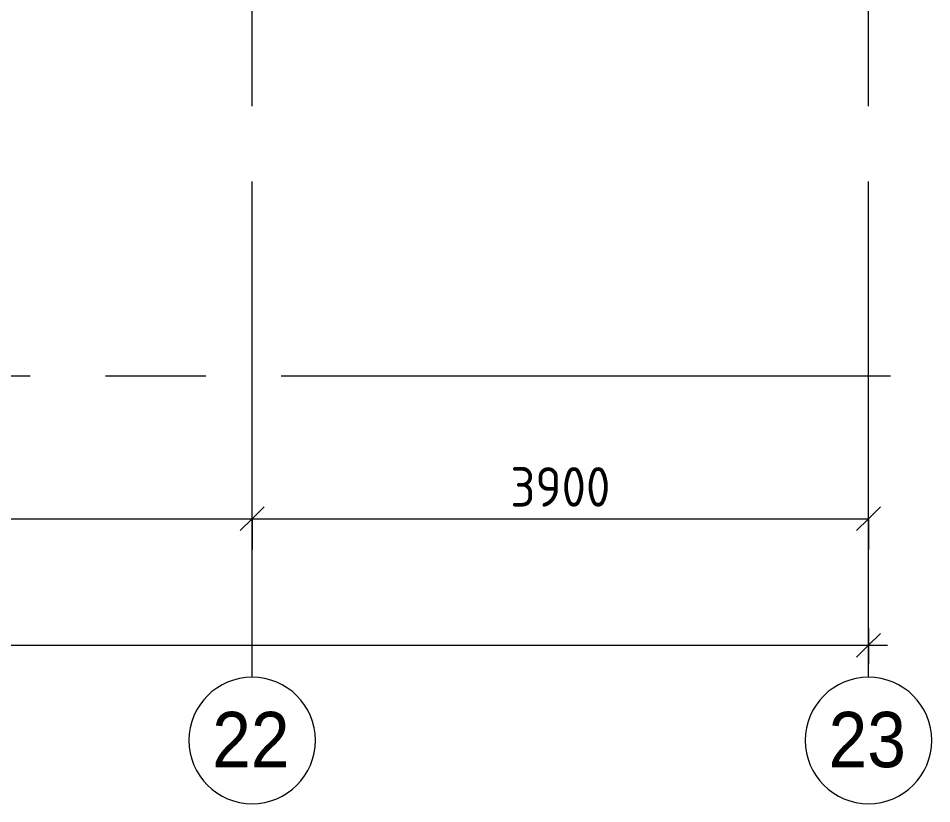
# Model space of a CAD drawing. Header units: millimetres. Extents: x 35157 to 232994, y -8553 to 29000.
# Drawn here: x 79180 to 84960, y -2706 to 2260 of the extents above; entities that cross this region are included whole.
import ezdxf

# ---------------------------------------------------------------- set-up
doc = ezdxf.new("R2010")
doc.units = ezdxf.units.MM
doc.linetypes.add('Осевая', pattern=[3175, 635, -476.25, 1587.5, -476.25])
for name, color, linetype, lineweight in [('A-ANNO-DIMS', 7, 'Continuous', 9), ('A-ANNO-DIMS-100', 7, 'Continuous', 9), ('Оси', 7, 'Continuous', 9), ('Оси-1', 7, 'Continuous', 20), ('Оси-2', 7, 'Осевая', 9)]:
    doc.layers.add(name, color=color, linetype=linetype, lineweight=lineweight)
doc.styles.add('Arial', font='arial.ttf', dxfattribs={"width": 0.9, "height": 350})
doc.styles.add('ISOCPEUR', font='isocpeur.ttf', dxfattribs={"width": 0.9, "height": 250})
doc.dimstyles.new('ISO-2_5_0_9К_БОЛЬШОЙ', dxfattribs={"dimscale": 304.8, "dimtxt": 248.995294, "dimasz": 0.492126, "dimexe": 0.393701, "dimexo": 0.984252, "dimgap": 0, "dimtad": 1, "dimdec": 0, "dimrnd": 10, "dimzin": 0, "dimdsep": 46, "dimtxsty": 'ISOCPEUR', "dimblk1": 'OBLIQUE', "dimblk2": 'OBLIQUE', "dimsah": 1, "dimcen": 0.09, "dimdle": 0.393701, "dimazin": 0, "dimtfac": 1, "dimtdec": 4, "dimtix": 1, "dimtmove": 0, "dimatfit": 3, "dimfxl": 1, "dimtvp": 1, "dimtolj": 1, "dimtzin": 0, "dimarcsym": 2})
doc.dimstyles.new('ISO-2_5_0_9К_БОЛЬШОЙ_округление', dxfattribs={"dimscale": 304.8, "dimtxt": 248.995294, "dimasz": 0.492126, "dimexe": 0.393701, "dimexo": 0, "dimgap": 0, "dimtad": 1, "dimdec": 0, "dimrnd": 10, "dimzin": 0, "dimdsep": 46, "dimtxsty": 'ISOCPEUR', "dimblk1": 'OBLIQUE', "dimblk2": 'OBLIQUE', "dimsah": 1, "dimcen": 0.09, "dimdle": 0.393701, "dimazin": 0, "dimtfac": 1, "dimtdec": 4, "dimtix": 1, "dimtmove": 0, "dimatfit": 3, "dimfxl": 1, "dimtvp": 1, "dimtolj": 1, "dimtzin": 0, "dimarcsym": 2})

# ---------------------------------------------------------------- blocks, each defined once
blk = doc.blocks.new('Ось сетки - D8-29747960-План отделки стен 2 этажа в осях 12-23')
at = {"layer": 'Оси-1'}
for start, end in [(360, 180), (180, 360)]:
    blk.add_arc((0, 0), 4, start, end, dxfattribs=at)
blk = doc.blocks.new('DIMBLOCK29-План отделки стен 2 этажа в осях 12-23')
at = {"layer": 'A-ANNO-DIMS-100'}
for p, q in [((75560, -1098.6), (75560, -784.6)), ((80660, -1098.6), (80660, -784.6)), ((75560, -904.6), (80660, -904.6)), ((75560, -904.6), (75560, -1098.6)), ((80660, -904.6), (80660, -1098.6))]:
    blk.add_line(p, q, dxfattribs=at)
at = {"layer": 'A-ANNO-DIMS-100', "lineweight": 20}
for p, q in [((75560, -904.6), (75635, -829.6)), ((80660, -904.6), (80735, -829.6)), ((75560, -904.6), (75485, -979.6)), ((80660, -904.6), (80585, -979.6))]:
    blk.add_line(p, q, dxfattribs=at)
at = {"layer": 'A-ANNO-DIMS-100', "color": 0, "insert": (77815.5, -578), "char_height": 250, "width": 706.764, "attachment_point": 1, "line_spacing_factor": 1.149209, "style": 'ISOCPEUR'}
blk.add_mtext('5100', dxfattribs=at)
blk = doc.blocks.new('_Oblique')
at = {"color": 0, "linetype": 'ByBlock', "lineweight": -2}
blk.add_line((-0.5, -0.5), (0.5, 0.5), dxfattribs=at)
blk = doc.blocks.new('DIMBLOCK30-План отделки стен 2 этажа в осях 12-23')
at = {"layer": 'A-ANNO-DIMS-100'}
for p, q in [((80660, -1098.6), (80660, -784.6)), ((84560, -1098.6), (84560, -784.6)), ((80660, -904.6), (84560, -904.6)), ((80660, -904.6), (80660, -1098.6)), ((84560, -904.6), (84560, -1098.6))]:
    blk.add_line(p, q, dxfattribs=at)
at = {"layer": 'A-ANNO-DIMS-100', "lineweight": 20}
for p, q in [((80660, -904.6), (80735, -829.6)), ((84560, -904.6), (84635, -829.6)), ((80660, -904.6), (80585, -979.6)), ((84560, -904.6), (84485, -979.6))]:
    blk.add_line(p, q, dxfattribs=at)
at = {"layer": 'A-ANNO-DIMS-100', "color": 0, "insert": (82294, -578), "char_height": 250, "width": 758.478, "attachment_point": 1, "line_spacing_factor": 1.149209, "style": 'ISOCPEUR'}
blk.add_mtext('3900', dxfattribs=at)
blk = doc.blocks.new('DIMBLOCK35-План отделки стен 2 этажа в осях 12-23')
at = {"layer": 'A-ANNO-DIMS-100'}
for p, q in [((38310, -1598.6), (38310, -1824.6)), ((38310, -1704.6), (38310, -1598.6)), ((84560, -1598.6), (84560, -1824.6)), ((84560, -1704.6), (84560, -1598.6)), ((38190, -1704.6), (84680, -1704.6))]:
    blk.add_line(p, q, dxfattribs=at)
at = {"layer": 'A-ANNO-DIMS-100', "lineweight": 20}
for p, q in [((38310, -1704.6), (38385, -1629.6)), ((84560, -1704.6), (84635, -1629.6)), ((38310, -1704.6), (38235, -1779.6)), ((84560, -1704.6), (84485, -1779.6))]:
    blk.add_line(p, q, dxfattribs=at)
at = {"layer": 'A-ANNO-DIMS-100', "color": 0, "insert": (61028, -1378), "char_height": 250, "width": 976.828, "attachment_point": 1, "line_spacing_factor": 1.149209, "style": 'ISOCPEUR'}
blk.add_mtext('46250', dxfattribs=at)

msp = doc.modelspace()

# ---------------------------------------------------------------- linework, layer by layer
at = {"layer": 'Оси'}
for p, q in [((80660, -1906.3), (80660, 593.7)), ((84560, -1906.3), (84560, 593.7)), ((82200, 0), (84700, 0))]:
    msp.add_line(p, q, dxfattribs=at)
at = {"layer": 'Оси-2'}
for p, q in [((80660, 593.7), (80660, 24890.1)), ((84560, 593.7), (84560, 19415.1)), ((38456.8, 0), (82200, 0))]:
    msp.add_line(p, q, dxfattribs=at)

# ---------------------------------------------------------------- block references
at = {"layer": 'Оси-1', "xscale": 99.99999999999993, "yscale": 99.99999999999993, "zscale": 99.99999999999993}
for p in [(80660, -2306.3), (84560, -2306.3)]:
    msp.add_blockref('Ось сетки - D8-29747960-План отделки стен 2 этажа в осях 12-23', p, dxfattribs=at)

# ---------------------------------------------------------------- texts
at = {"layer": 'Оси', "char_height": 350, "width": 606.076, "attachment_point": 1, "style": 'Arial'}
for s, insert in [('22', (80407.4, -2125.6)), ('23', (84307.4, -2125.6))]:
    msp.add_mtext(s, dxfattribs=dict(at, insert=insert))

# ---------------------------------------------------------------- dimensions: what is measured, and where the dimension line sits
at = {"layer": 'A-ANNO-DIMS'}
for base, p1, p2, dimstyle, override, picture, middle in [((84560, -904.6), (80660, -798.6), (84560, -798.6), 'ISO-2_5_0_9К_БОЛЬШОЙ', {"dimpost": '<>', "dimfxl": 3900}, 'DIMBLOCK30-План отделки стен 2 этажа в осях 12-23', (82610, -779.6)), ((80660, -904.6), (75560, -798.6), (80660, -798.6), 'ISO-2_5_0_9К_БОЛЬШОЙ', {"dimpost": '<>', "dimfxl": 5100}, 'DIMBLOCK29-План отделки стен 2 этажа в осях 12-23', (78110, -779.6)), ((84560, -1704.6), (38310, -1598.6), (84560, -1598.6), 'ISO-2_5_0_9К_БОЛЬШОЙ_округление', {"dimpost": '<>', "dimfxl": 46250}, 'DIMBLOCK35-План отделки стен 2 этажа в осях 12-23', (61435, -1579.6))]:
    dim = msp.add_linear_dim(base=base, p1=p1, p2=p2, dimstyle=dimstyle, override=override, dxfattribs=at)
    dim.commit()
    dim.dimension.update_dxf_attribs({"geometry": picture, "text_midpoint": middle})

doc.saveas('drawing.dxf')
